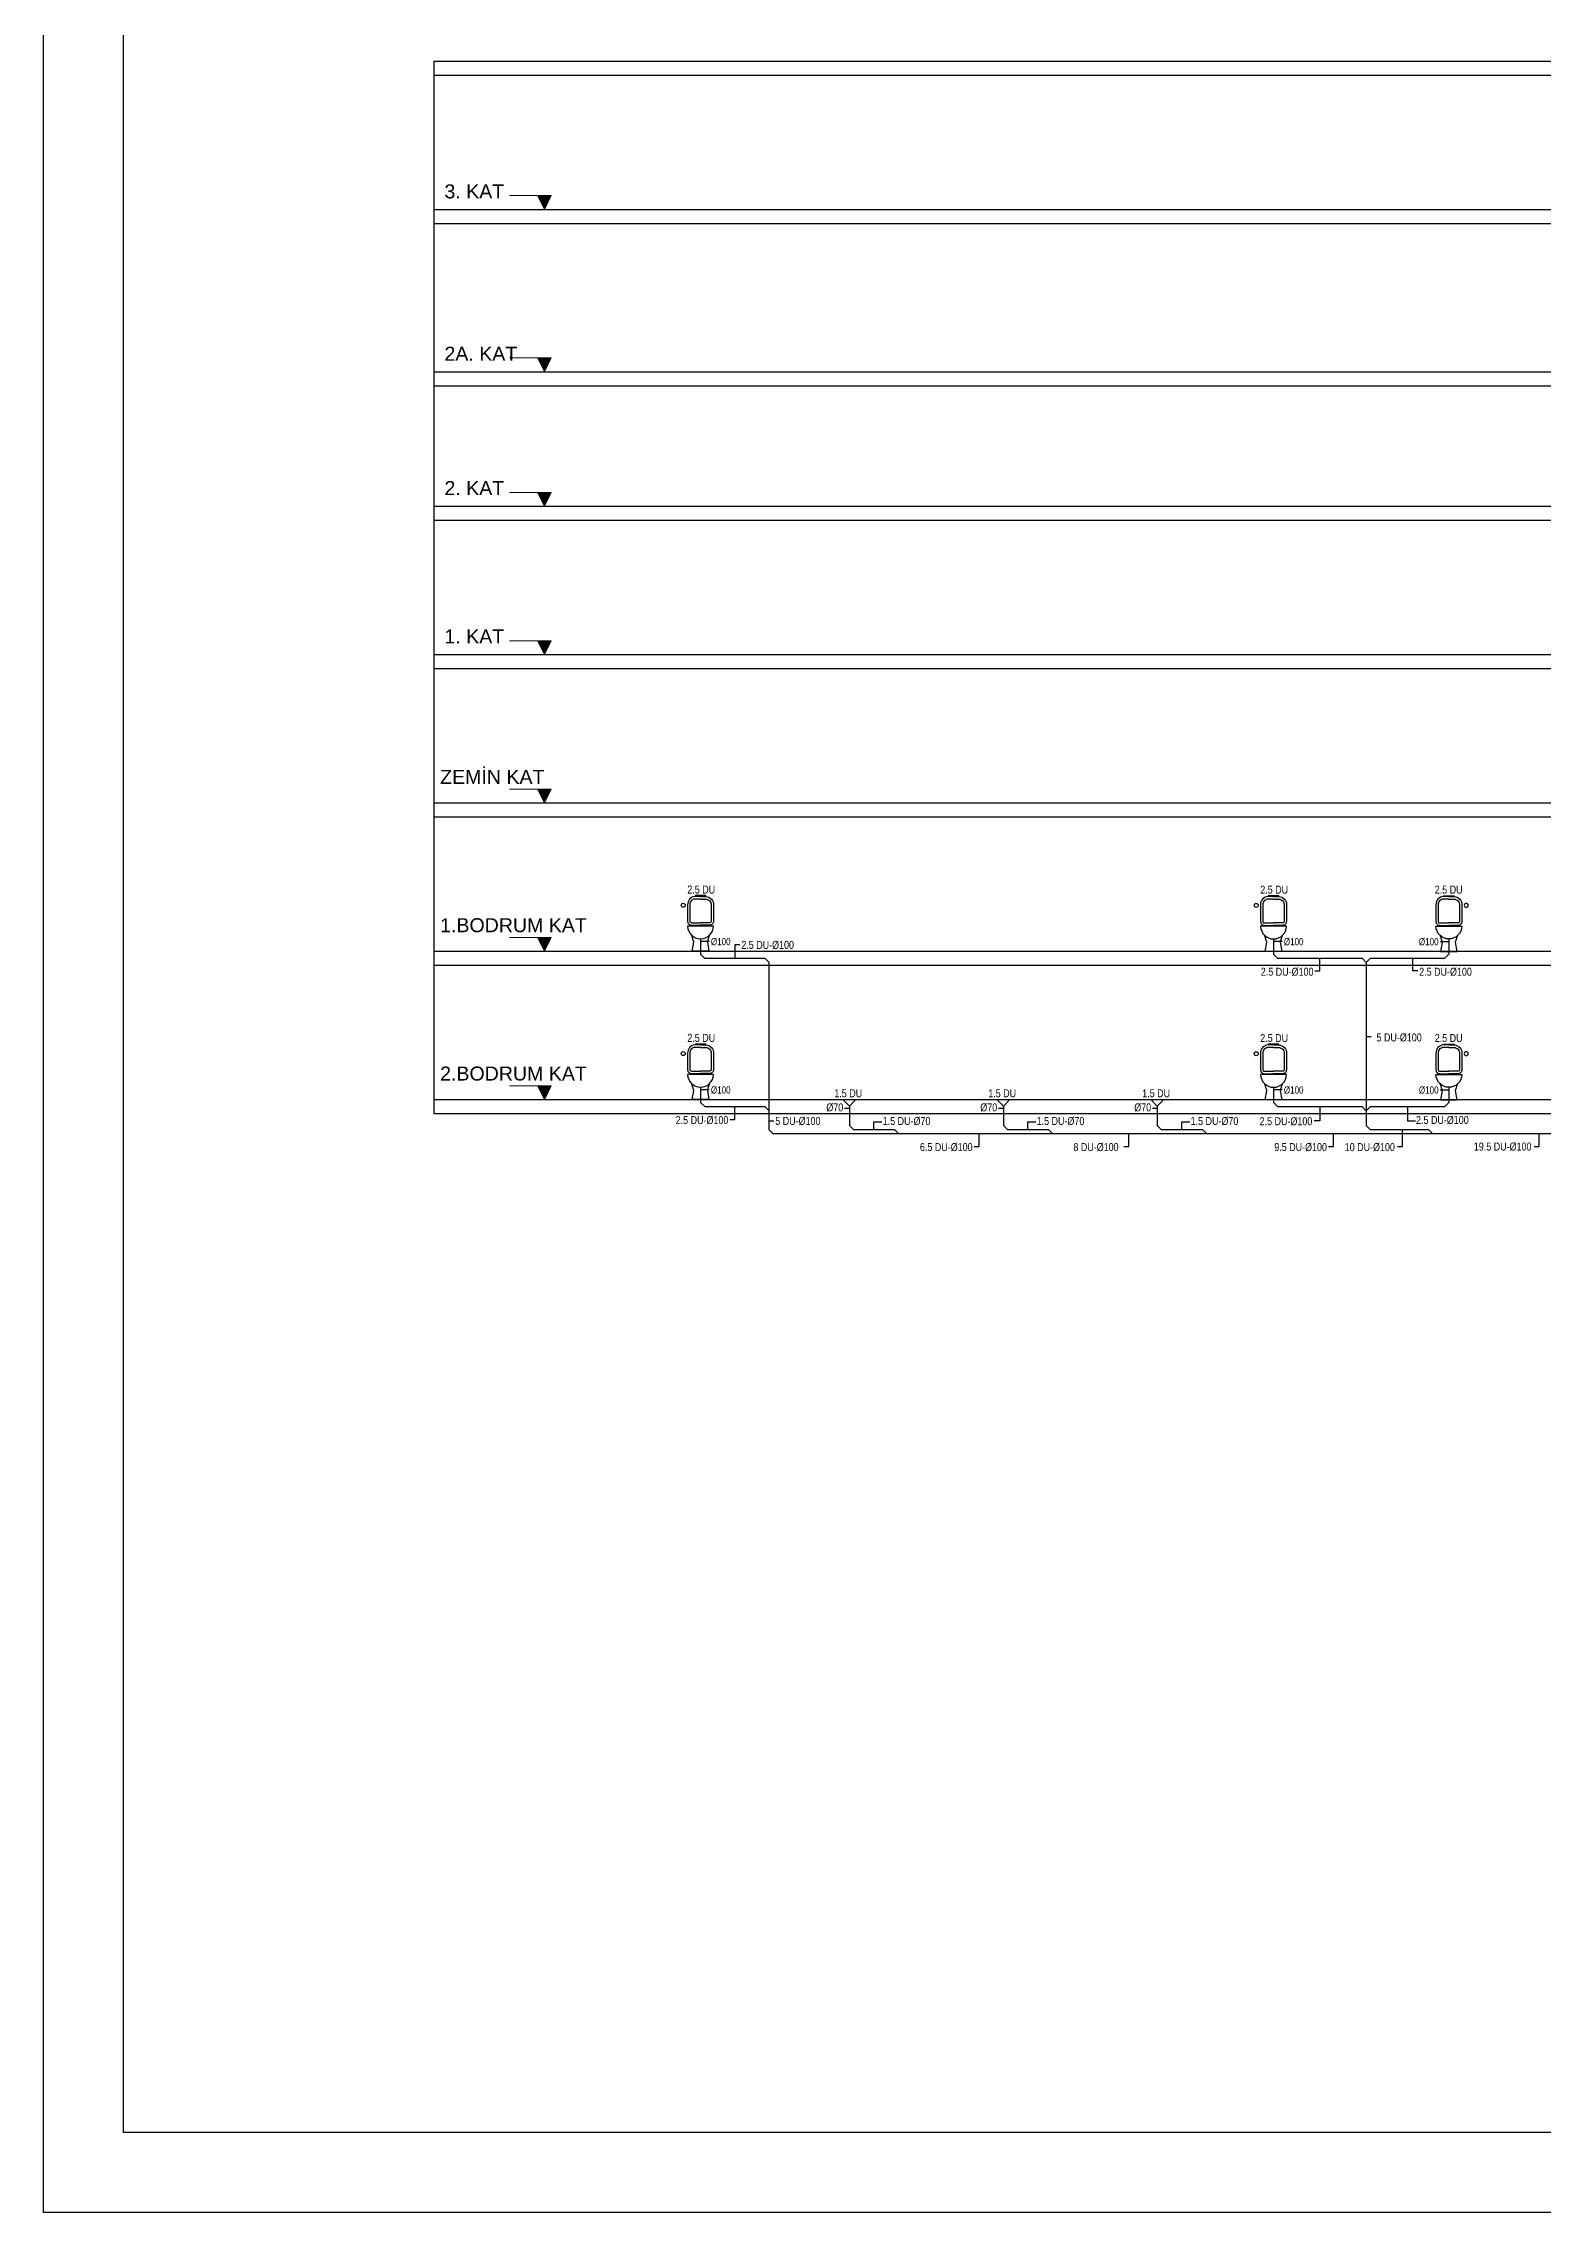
# Model space of a CAD drawing. Header units: centimetres. Extents: x 224692 to 285983, y -88114 to -79914.
# Drawn here: x 224692 to 228439, y -88114 to -82692 of the extents above; entities that cross this region are included whole.
import ezdxf
from ezdxf.enums import TextEntityAlignment as Align

# ---------------------------------------------------------------- set-up
doc = ezdxf.new("R2010")
doc.units = ezdxf.units.CM
doc.header["$LTSCALE"] = 0.2
doc.layers.get('0').update_dxf_attribs({"color": 252})
for name, color, linetype, lineweight in [('1-BASLIK', 53, 'Continuous', 25), ('sembol_no_TUR', 252, 'Continuous', 9), ('SP-PIS', 6, 'Continuous', 30), ('SP-PIS-ALT KAT TAVANINDA', 30, 'Continuous', 30), ('SP-PIS-CAP', 241, 'Continuous', 30), ('SP-PISSU', 6, 'Continuous', 70), ('SP-PISSU-DOSEME', 121, 'Continuous', 30)]:
    doc.layers.add(name, color=color, linetype=linetype, lineweight=lineweight)
for name, color, linetype in [('SP-ARMATUR-PIS-YUKBIRIMI', 213, 'Continuous'), ('SP-ARMATUR-PİSSU', 96, 'Continuous'), ('SP-PIS-YUKBIRIMI', 13, 'Continuous'), ('SP-SUZGEC', 14, 'Continuous')]:
    doc.layers.add(name, color=color, linetype=linetype)
doc.styles.add('ARIAL', font='arial.ttf')

# ---------------------------------------------------------------- blocks, each defined once
blk = doc.blocks.new('dgfdgdfg')
at = {"layer": 'sembol_no_TUR'}
h = blk.add_hatch(color=256, dxfattribs=at)
h.dxf.hatch_style = 1
h.paths.add_polyline_path([(-19, -12.2), (-34, 17.8), (-4, 17.8)])
at = {"layer": 'sembol_no_TUR', "lineweight": 0}
blk.add_line((-34, 17.8), (56, 17.8), dxfattribs=at)
at = {"layer": 'sembol_no_TUR'}
blk.add_lwpolyline([(-19, -12.2), (-34, 17.8), (-4, 17.8), (-19, -12.2)], dxfattribs=at)
at = {"layer": 'sembol_no_TUR', "lineweight": 0}
blk.add_lwpolyline([(-19, -12.2), (-81.8, -12.2)], dxfattribs=at)
blk = doc.blocks.new('KLOZET-KS')
for points in [[(0, 137), (-13.2, 137, 0.435412), (-32.2, 115.8), (-32.2, 74.7, 0.414214), (-22.7, 65.1), (0, 65.1)], [(0, 137), (13.2, 137, -0.435412), (32.2, 115.8), (32.2, 74.7, -0.414214), (22.7, 65.1), (0, 65.1)], [(21.5, 39.4), (17.3, 25.7, 0.102282), (17, 23.2), (21.1, 0), (-21.1, 0), (-17, 23.2, 0.102282), (-17.3, 25.7), (-21.5, 39.4)]]:
    blk.add_lwpolyline(points, format="xyb")
at = {"color": 7}
for points in [[(0, 130.6), (-13.2, 130.6, 0.432063), (-26.7, 115.8), (-26.7, 74.9, 0.414214), (-23.4, 71.5), (0, 71.5)], [(0, 130.6), (13.2, 130.6, -0.432063), (26.7, 115.8), (26.7, 74.9, -0.414214), (23.4, 71.5), (0, 71.5)]]:
    blk.add_lwpolyline(points, format="xyb", dxfattribs=at)
blk.add_lwpolyline([(13.2, 137), (13.2, 139.1), (0, 139.1), (-13.2, 139.1), (-13.2, 137)], dxfattribs=at)
blk.add_lwpolyline([(32.2, 63), (-32.2, 63)])
blk.add_circle((-43.3, 115.2), 5)
blk.add_arc((0, 63.4), 32.2, 180.6388, 359.3612)
blk = doc.blocks.new('SUZ')
for p, q in [((-24.7, 0), (0, -24.7)), ((24.7, 0), (-24.7, 0)), ((0, -24.7), (24.7, 0))]:
    blk.add_line(p, q)

msp = doc.modelspace()

# ---------------------------------------------------------------- linework, layer by layer
at = {"layer": '1-BASLIK'}
for points in [[(224691.5, -88114.3), (224691.5, -79914.3), (285982.6, -79914.3), (285982.6, -88114.3)], [(283082.6, -87914.3), (224891.5, -87914.3), (224891.5, -80114.3), (283082.6, -80114.3)]]:
    msp.add_lwpolyline(points, close=True, dxfattribs=at)
at = {"layer": 'SP-PIS', "color": 6, "lineweight": -3}
for p, q in [((226333.9, -84968.8, 0), (226344.2, -84979.1, 0)), ((226344.2, -84979.1, 0), (226494.6, -84979.1, 0)), ((226504.6, -84989.1, 0), (226504.6, -85359.8, 0)), ((227776.2, -84979.1, 0), (227987.8, -84979.1, 0)), ((227997.9, -84989.2, 0), (227997.9, -85360, 0)), ((228008.1, -84979.1, 0), (228194, -84979.1, 0)), ((226334, -85339.6, 0), (226344.3, -85349.9, 0)), ((226344.3, -85349.9, 0), (226494.8, -85349.9, 0)), ((226504.8, -85359.9, 0), (226504.8, -85407.2, 0)), ((227776.2, -85349.9, 0), (227987.8, -85349.9, 0)), ((227997.9, -85360, 0), (227997.9, -85397.4, 0)), ((228008.1, -85349.9, 0), (228194, -85349.9, 0))]:
    msp.add_line(p, q, dxfattribs=at)
at = {"layer": 'SP-PIS', "color": 6, "lineweight": -3, "extrusion": (0, -1.11766e-07, 1)}
for p, q in [((226504.6, -84989.1, 0), (226494.6, -84979.1, 0)), ((226504.8, -85359.9, 0), (226494.8, -85349.9, 0))]:
    msp.add_line(p, q, dxfattribs=at)
at = {"layer": 'SP-PIS', "color": 6, "lineweight": -3, "extrusion": (-1.32356e-08, -4.95396e-07, 1)}
for p, q in [((227766, -84968.9, 0), (227776.2, -84979.1, 0)), ((227987.8, -84979.1, 0), (227997.9, -84989.2, 0)), ((227766, -85339.7, 0), (227776.2, -85349.9, 0)), ((227987.8, -85349.9, 0), (227997.9, -85360, 0)), ((226504.8, -85407.2, 0), (226514.9, -85417.4, 0))]:
    msp.add_line(p, q, dxfattribs=at)
at = {"layer": 'SP-PIS', "color": 6, "lineweight": -3, "extrusion": (1.32356e-08, -4.95396e-07, 1)}
for p, q in [((228008.1, -84979.1, 0), (227997.9, -84989.2, 0)), ((228204.2, -84968.9, 0), (228194, -84979.1, 0)), ((228204.2, -85339.7, 0), (228194, -85349.9, 0)), ((228008.1, -85349.9, 0), (227997.9, -85360, 0))]:
    msp.add_line(p, q, dxfattribs=at)
at = {"layer": 'SP-PIS', "color": 6, "lineweight": -3, "extrusion": (5.8674e-09, -1.49955e-07, 1)}
msp.add_line((228007.9, -85407.4, 0), (227997.9, -85397.4, 0), dxfattribs=at)
at = {"layer": 'SP-PIS-ALT KAT TAVANINDA', "lineweight": -3, "transparency": 33554687}
for p, q in [((226705.9, -85348.9, 0), (226705.9, -85397.4, 0)), ((227090.8, -85348.9, 0), (227090.8, -85397.4, 0)), ((227475.6, -85348.9, 0), (227475.6, -85397.4, 0))]:
    msp.add_line(p, q, dxfattribs=at)
at = {"layer": 'SP-PIS-ALT KAT TAVANINDA', "lineweight": -3, "transparency": 33554687, "extrusion": (-6.17853e-09, 5.71318e-08, 1)}
for p, q in [((226715.9, -85407.4, 0), (226705.9, -85397.4, 0)), ((227100.8, -85407.4, 0), (227090.8, -85397.4, 0)), ((227485.6, -85407.4, 0), (227475.6, -85397.4, 0))]:
    msp.add_line(p, q, dxfattribs=at)
at = {"layer": 'SP-PIS-CAP', "color": 7, "lineweight": -3, "ltscale": 100}
for p, q in [((225667.3, -82736.7, 0), (282297.8, -82736.7, 0)), ((225667.3, -82736.7, 0), (225667.3, -85367.4, 0)), ((225667.3, -82771.7, 0), (282297.8, -82771.7, 0)), ((225667.3, -83107.5, 0), (282297.8, -83107.5, 0)), ((225667.3, -83142.5, 0), (282297.8, -83142.5, 0)), ((225667.3, -83513.3, 0), (282297.8, -83513.3, 0)), ((225667.3, -83548.3, 0), (282297.8, -83548.3, 0)), ((225667.3, -83849.2, 0), (282297.8, -83849.2, 0)), ((225667.3, -83884.2, 0), (282297.8, -83884.2, 0)), ((225667.3, -84220, 0), (282297.8, -84220, 0)), ((225667.3, -84255, 0), (282297.8, -84255, 0)), ((225667.3, -84590.8, 0), (282297.8, -84590.8, 0)), ((225667.3, -84625.8, 0), (282079.4, -84625.8, 0)), ((225667.3, -84961.6, 0), (282297.8, -84961.6, 0)), ((225667.3, -84996.6, 0), (282297.8, -84996.6, 0)), ((225667.3, -85332.4, 0), (282297.8, -85332.4, 0)), ((225667.3, -85367.4, 0), (282297.8, -85367.4, 0))]:
    msp.add_line(p, q, dxfattribs=at)
at = {"layer": 'SP-PIS-CAP', "lineweight": -3}
for p, q in [((226355.8, -84937.1, 0), (226334, -84937.1, 0)), ((227787.8, -84937.4, 0), (227766, -84937.4, 0)), ((228182.4, -84937.4, 0), (228204.2, -84937.4, 0)), ((226355.8, -85307.9, 0), (226334, -85307.9, 0)), ((227787.8, -85308.2, 0), (227766, -85308.2, 0)), ((228182.4, -85308.2, 0), (228204.2, -85308.2, 0))]:
    msp.add_line(p, q, dxfattribs=at)
at = {"layer": 'SP-PIS-CAP', "lineweight": -3, "transparency": 33554687}
for p, q in [((226693.8, -85353.4, 0), (226705.9, -85353.4, 0)), ((227078.6, -85353.4, 0), (227090.8, -85353.4, 0)), ((227463.4, -85353.4, 0), (227475.6, -85353.4, 0))]:
    msp.add_line(p, q, dxfattribs=at)
at = {"layer": 'SP-PIS-YUKBIRIMI'}
for p, q in [((226431.8, -84945.5, 0), (226419.4, -84945.5, 0)), ((226419.4, -84945.5, 0), (226419.4, -84979.1, 0)), ((227869.6, -85010.8, 0), (227882, -85010.8, 0)), ((227882, -85010.8, 0), (227882, -84979.1, 0)), ((228113.9, -85010.8, 0), (228113.9, -84979.1, 0)), ((228126.3, -85010.8, 0), (228113.9, -85010.8, 0)), ((228010.3, -85175.1, 0), (227997.9, -85175.1, 0)), ((226407.2, -85381.6, 0), (226419.5, -85381.6, 0)), ((226419.5, -85381.6, 0), (226419.5, -85349.9, 0)), ((226517.2, -85385.9, 0), (226504.8, -85385.9, 0)), ((226767.4, -85407.4, 0), (226767.4, -85387.5, 0)), ((226767.4, -85387.5, 0), (226787, -85387.5, 0)), ((227152.2, -85407.4, 0), (227152.2, -85387.5, 0)), ((227152.2, -85387.5, 0), (227171.8, -85387.5, 0)), ((227537, -85407.4, 0), (227537, -85387.5, 0)), ((227537, -85387.5, 0), (227556.7, -85387.5, 0)), ((227882, -85385.4, 0), (227867.2, -85385.4, 0)), ((227882, -85349.9, 0), (227882, -85385.4, 0)), ((228101.1, -85349.9, 0), (228101.1, -85385.4, 0)), ((228101.1, -85385.4, 0), (228120.6, -85385.4, 0)), ((227017.6, -85449.1, 0), (227030, -85449.1, 0)), ((227030, -85449.1, 0), (227030, -85417.4, 0)), ((227391.8, -85449.1, 0), (227404.2, -85449.1, 0)), ((227404.2, -85449.1, 0), (227404.2, -85417.4, 0)), ((227903.2, -85449.1, 0), (227915.6, -85449.1, 0)), ((227915.6, -85449.1, 0), (227915.6, -85417.4, 0)), ((228076.2, -85449.1, 0), (228088.6, -85449.1, 0)), ((228088.6, -85449.1, 0), (228088.6, -85407.4, 0)), ((228417.8, -85449.1, 0), (228430.2, -85449.1, 0)), ((228430.2, -85449.1, 0), (228430.2, -85417.4, 0))]:
    msp.add_line(p, q, dxfattribs=at)
at = {"layer": 'SP-PISSU', "lineweight": -3}
for p, q in [((226334, -84930.4, 0), (226334, -84968.9, 0)), ((227766, -84930.7, 0), (227766, -84968.9, 0)), ((228204.2, -84930.7, 0), (228204.2, -84968.9, 0)), ((226334, -85301.2, 0), (226334, -85339.6, 0)), ((227766, -85301.5, 0), (227766, -85339.7, 0)), ((228204.2, -85301.5, 0), (228204.2, -85339.7, 0))]:
    msp.add_line(p, q, dxfattribs=at)
at = {"layer": 'SP-PISSU-DOSEME', "lineweight": -3}
for p, q in [((226514.9, -85417.4, 0), (240971.2, -85417.4, 0)), ((226715.9, -85407.4, 0), (226818.8, -85407.4, 0)), ((227100.8, -85407.4, 0), (227203.6, -85407.4, 0)), ((227485.6, -85407.4, 0), (227588.5, -85407.4, 0)), ((228007.9, -85407.4, 0), (228153.3, -85407.4, 0))]:
    msp.add_line(p, q, dxfattribs=at)
at = {"layer": 'SP-PISSU-DOSEME', "lineweight": -3, "extrusion": (-6.17853e-09, 5.71318e-08, 1)}
for p, q in [((226828.8, -85417.4, 0), (226818.8, -85407.4, 0)), ((227213.6, -85417.4, 0), (227203.6, -85407.4, 0)), ((227598.5, -85417.4, 0), (227588.5, -85407.4, 0))]:
    msp.add_line(p, q, dxfattribs=at)
at = {"layer": 'SP-PISSU-DOSEME', "lineweight": -3, "extrusion": (5.8674e-09, -1.49955e-07, 1)}
msp.add_line((228163.3, -85417.4, 0), (228153.3, -85407.4, 0), dxfattribs=at)

# ---------------------------------------------------------------- block references
at = {"layer": 'SP-ARMATUR-PİSSU', "lineweight": -3, "rotation": 0.02026682418415531}
for p in [(226334, -84961.6, 0), (227766, -84961.9, 0), (226334, -85332.4, 0), (227766, -85332.7, 0)]:
    msp.add_blockref('KLOZET-KS', p, dxfattribs=at)
at = {"layer": 'SP-ARMATUR-PİSSU', "lineweight": -3, "xscale": -1, "rotation": 359.9797331758159}
for p in [(228204.2, -84961.9, 0), (228204.2, -85332.7, 0)]:
    msp.add_blockref('KLOZET-KS', p, dxfattribs=at)
at = {"layer": 'SP-PIS-CAP', "color": 7, "lineweight": -3, "xscale": -1.158777081540212, "yscale": 1.158777081540212, "zscale": 1.158777081540212}
for p in [(225921.6, -83093.4, 0), (225921.6, -83499.2, 0), (225921.6, -83835, 0), (225921.6, -84205.9, 0), (225921.6, -84576.7, 0), (225921.6, -84947.5, 0), (225921.6, -85318.3, 0)]:
    msp.add_blockref('dgfdgdfg', p, dxfattribs=at)
at = {"layer": 'SP-SUZGEC', "lineweight": -3, "transparency": 33554687, "extrusion": (0, 0, -1), "xscale": 0.6666653736792796, "yscale": 0.6666653736792796, "zscale": -0.6666653736792796}
for p in [(-226705.9, -85332.4, 0), (-227090.8, -85332.4, 0), (-227475.6, -85332.4, 0)]:
    msp.add_blockref('SUZ', p, dxfattribs=at)

# ---------------------------------------------------------------- texts
at = {"layer": 'SP-ARMATUR-PIS-YUKBIRIMI', "lineweight": -3, "style": 'ARIAL', "width": 0.8}
for rotation, p in [(0.0203, (226300.9, -84817.2, 0)), (0.0203, (227732.8, -84817.5, 0)), (359.9797, (228168.9, -84817.4, 0)), (0.0203, (226300.9, -85188, 0)), (0.0203, (227732.8, -85188.3, 0)), (359.9797, (228168.9, -85188.3, 0))]:
    msp.add_text('2.5 DU', height=20, rotation=rotation, dxfattribs=at).set_placement(p)
at = {"layer": 'SP-ARMATUR-PIS-YUKBIRIMI', "lineweight": -3, "transparency": 33554687, "style": 'ARIAL', "width": 0.8}
for p in [(226668.3, -85326.5, 0), (227053.1, -85326.5, 0), (227437.9, -85326.5, 0)]:
    msp.add_text('1.5 DU', height=20, dxfattribs=at).set_placement(p)
at = {"layer": 'SP-PIS-CAP', "lineweight": -3, "style": 'ARIAL', "width": 0.8}
for rotation, p in [(0.0203, (226359.8, -84946.3, 0)), (0.0203, (227791.8, -84946.5, 0)), (359.9797, (228129.3, -84946.5, 0)), (0.0203, (226359.8, -85317.1, 0)), (0.0203, (227791.8, -85317.3, 0)), (359.9797, (228129.3, -85317.3, 0))]:
    msp.add_text('%%C100', height=18, rotation=rotation, dxfattribs=at).set_placement(p)
at = {"layer": 'SP-PIS-CAP', "lineweight": -3, "transparency": 33554687, "style": 'ARIAL', "width": 0.8}
for p in [(226648.4, -85361.7, 0), (227033.2, -85361.7, 0), (227418, -85361.7, 0)]:
    msp.add_text('%%C70', height=20, dxfattribs=at).set_placement(p)
at = {"layer": 'SP-PIS-CAP', "color": 7, "lineweight": -3, "char_height": 35, "attachment_point": 1, "style": 'ARIAL'}
for s, insert in [('\\A1;3. KAT', (225693.9, -83044.6, 0)), ('\\A1;2A. KAT', (225693.9, -83450.4, 0)), ('\\A1;2. KAT', (225693.9, -83786.2, 0)), ('\\A1;1. KAT', (225693.9, -84157, 0)), ('\\A1;ZEMİN KAT', (225683.1, -84508, 0)), ('\\A1;1.BODRUM KAT', (225683.1, -84878.8, 0)), ('\\A1;2.BODRUM KAT', (225683.1, -85249.6, 0))]:
    msp.add_mtext(s, dxfattribs=dict(at, insert=insert))
at = {"layer": 'SP-PIS-YUKBIRIMI', "style": 'ARIAL', "width": 0.8}
for s, p in [('2.5 DU-%%C100', (226501.7, -84945.5, 0)), ('2.5 DU-%%C100', (227800.1, -85012.6, 0)), ('2.5 DU-%%C100', (228195.9, -85012.6, 0)), ('5 DU-%%C100', (228079.9, -85176.9, 0)), ('2.5 DU-%%C100', (226337.7, -85383.4, 0)), ('5 DU-%%C100', (226577.3, -85385.5, 0)), ('1.5 DU-%%C70', (226848.8, -85385.7, 0)), ('1.5 DU-%%C70', (227233.6, -85385.7, 0)), ('1.5 DU-%%C70', (227618.4, -85385.7, 0)), ('2.5 DU-%%C100', (227797.1, -85386.3, 0)), ('2.5 DU-%%C100', (228188, -85383.1, 0)), ('6.5 DU-%%C100', (226948.1, -85450.9, 0)), ('8 DU-%%C100', (227322.3, -85450.9, 0)), ('9.5 DU-%%C100', (227833.7, -85450.9, 0)), ('10 DU-%%C100', (228006.7, -85450.9, 0)), ('19.5 DU-%%C100', (228338.7, -85449.6, 0))]:
    msp.add_text(s, height=20, dxfattribs=at).set_placement(p, align=Align.MIDDLE_CENTER)

doc.saveas('drawing.dxf')
